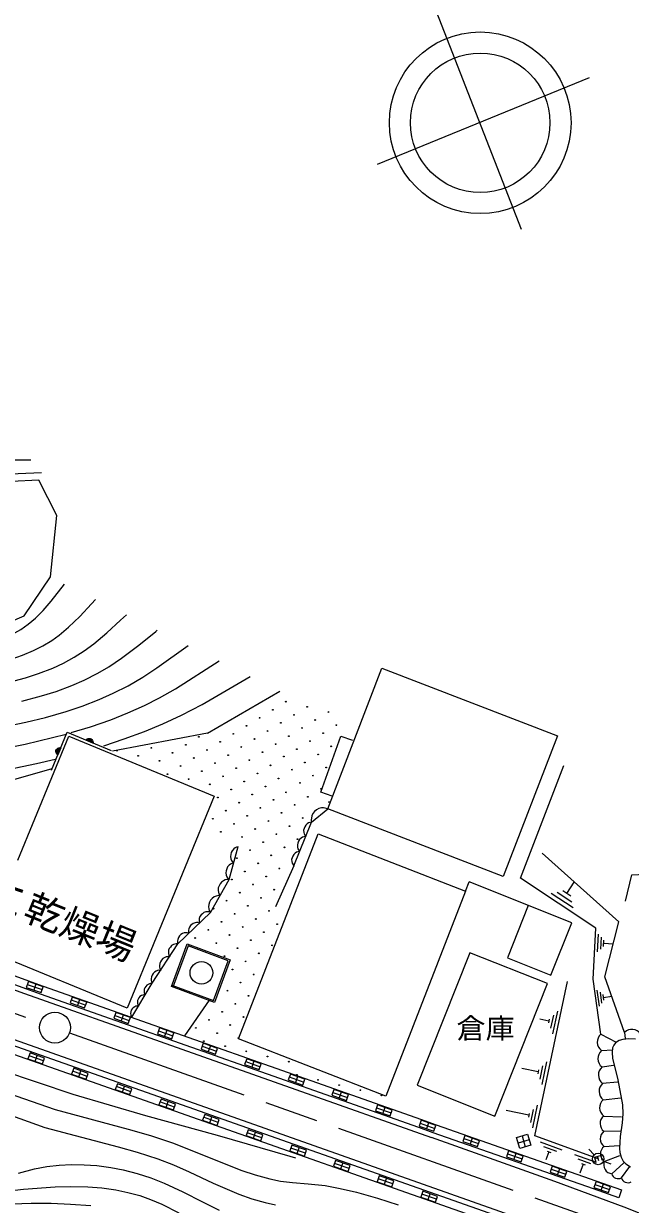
# Model space of a CAD drawing. Units: millimetres, scale not verified. Extents: x 40000 to 680000, y 20000 to 380000.
# Drawn here: x 172684 to 212019, y 264416 to 340932 of the extents above; entities that cross this region are included whole.
import ezdxf
from ezdxf.enums import TextEntityAlignment as Align

# ---------------------------------------------------------------- set-up
doc = ezdxf.new("R2010")
doc.units = ezdxf.units.MM
doc.header["$LTSCALE"] = 1000
doc.linetypes.add('CHAIN', pattern=[18.5, 12, -1.5, 3.5, -1.5])
for name, color, linetype, lineweight in [('M-BGD', 7, 'Continuous', 25), ('M-BMK', 2, 'CHAIN', 13), ('M-BMK-SRVR', 3, 'Continuous', 25)]:
    doc.layers.add(name, color=color, linetype=linetype, lineweight=lineweight)
doc.styles.add('ＭＳ ゴシック', font='')
doc.styles.get('ＭＳ ゴシック').set_extended_font_data('MS Gothic')

msp = doc.modelspace()

# ---------------------------------------------------------------- linework, layer by layer
at = {"layer": 'M-BGD'}
for p, q in [((184602, 294950), (189286, 297675)), ((177144, 294477), (176868, 294593)), ((176926, 294602), (177110, 294524)), ((184602, 294950), (178457, 293794)), ((174788, 293756), (174864, 293941)), ((174911, 293976), (174797, 293698)), ((174813, 293659), (174950, 293992)), ((174989, 294009), (174829, 293620)), ((174853, 293599), (175020, 294006)), ((175052, 294004), (174877, 293579)), ((177171, 294335), (176748, 294514)), ((176769, 294538), (177174, 294366)), ((177176, 294398), (176790, 294562)), ((176829, 294578), (177160, 294437)), ((164998, 289915), (174535, 292668)), ((204898, 285546), (207715, 292859)), ((192689, 290859), (191943, 291129)), ((191354, 289183), (192396, 290052)), ((190199, 286359), (191354, 289183)), ((185999, 285475), (186603, 287600)), ((190199, 286359), (189021, 283693)), ((184791, 283336), (185999, 285475)), ((201327, 284722), (201564, 285328)), ((207264, 284648), (208229, 284011)), ((208152, 284388), (207641, 284725)), ((207896, 284557), (208383, 285294)), ((208306, 283634), (206887, 284571)), ((182681, 281291), (184791, 283336)), ((209895, 280780), (209960, 281928)), ((210133, 281734), (210089, 280953)), ((179393, 277130), (169959, 281008)), ((181025, 278742), (182681, 281291)), ((210283, 281126), (210306, 281540)), ((210295, 281333), (210892, 281299)), ((172926, 278661), (173878, 278331)), ((173468, 278685), (173337, 278307)), ((179691, 276542), (181025, 278742)), ((205814, 268860), (207952, 278867)), ((172741, 278076), (199124, 268741)), ((210012, 277264), (209865, 278303)), ((210055, 278160), (210155, 277454)), ((210298, 277644), (210245, 278018)), ((210271, 277831), (210812, 277908)), ((175765, 277665), (176708, 277332)), ((176303, 277687), (176170, 277310)), ((183136, 275339), (184725, 277648)), ((178594, 276666), (179537, 276333)), ((179132, 276688), (178999, 276311)), ((206738, 276295), (206151, 276420)), ((206764, 276417), (206712, 276173)), ((207025, 276681), (206842, 275826)), ((207286, 276945), (206973, 275478)), ((212787, 260702), (170367, 275688)), ((181423, 275667), (182366, 275334)), ((181961, 275689), (181828, 275312)), ((211639, 275560), (211672, 275160)), ((210106, 275441), (211107, 274932)), ((173979, 273708), (173036, 274040)), ((173441, 273685), (173574, 274063)), ((184252, 274668), (185195, 274335)), ((184790, 274690), (184657, 274313)), ((210143, 274381), (210853, 274425)), ((187081, 273669), (188024, 273337)), ((187619, 273692), (187486, 273314)), ((206035, 273005), (204985, 273229)), ((206322, 273391), (206139, 272536)), ((206583, 273655), (206270, 272188)), ((210180, 273320), (210932, 273436)), ((176809, 272712), (175866, 273044)), ((176271, 272690), (176404, 273067)), ((189909, 272671), (190852, 272338)), ((190448, 272693), (190314, 272316)), ((206061, 273127), (206009, 272883)), ((179639, 271717), (178696, 272049)), ((179101, 271694), (179234, 272071)), ((192738, 271672), (193681, 271339)), ((193276, 271694), (193143, 271317)), ((210218, 272260), (211179, 272356)), ((182469, 270721), (181526, 271053)), ((181931, 270698), (182064, 271076)), ((210255, 271199), (211392, 271313)), ((195567, 270673), (196510, 270340)), ((196105, 270695), (195972, 270318)), ((205433, 270188), (203960, 270502)), ((205459, 270310), (205407, 270065)), ((205720, 270574), (205538, 269718)), ((205981, 270837), (205668, 269370)), ((210292, 270139), (211448, 270083)), ((185299, 269726), (184356, 270057)), ((184761, 269703), (184894, 270080)), ((198397, 269674), (199337, 269343)), ((198933, 269697), (198800, 269320)), ((188129, 268730), (187186, 269062)), ((187591, 268707), (187724, 269085)), ((201224, 268682), (202168, 268351)), ((201762, 268705), (201630, 268328)), ((205461, 268604), (204742, 268392)), ((204996, 268857), (205207, 268138)), ((209927, 267361), (205814, 268860)), ((210304, 269155), (211387, 269188)), ((190959, 267734), (190016, 268066)), ((190421, 267712), (190554, 268089)), ((206172, 268463), (207581, 267950)), ((206397, 268168), (207219, 267869)), ((206740, 267831), (206543, 267292)), ((206622, 267873), (206857, 267788)), ((209667, 267632), (209321, 267992)), ((210316, 268171), (211288, 268224)), ((193789, 266739), (192846, 267071)), ((193251, 266716), (193384, 267093)), ((204055, 267690), (204999, 267359)), ((204593, 267713), (204461, 267336)), ((208392, 267654), (209802, 267141)), ((208617, 267359), (209440, 267060)), ((208843, 267065), (209077, 266979)), ((209885, 267505), (209957, 267260)), ((210277, 267226), (210743, 267045)), ((210328, 267187), (211337, 267580)), ((210810, 266405), (211592, 267114)), ((206887, 266698), (207830, 266367)), ((207425, 266721), (207292, 266344)), ((208960, 267022), (208751, 266447)), ((211437, 266143), (211990, 266878)), ((196619, 265743), (195675, 266075)), ((196081, 265720), (196214, 266098)), ((209724, 265704), (210672, 265373)), ((210264, 265727), (210132, 265350)), ((199449, 264748), (198505, 265079)), ((198911, 264725), (199044, 265102)), ((211442, 265368), (211260, 264850))]:
    msp.add_line(p, q, dxfattribs=at)
for points in [[(123037, 328792), (125816, 324609), (129194, 321297), (131487, 319909), (134734, 317328), (138713, 314590), (143116, 313050), (148385, 311908), (152562, 311478), (157623, 311694), (162895, 311497), (168299, 311612), (173842, 311840)], [(172097, 312664), (173148, 312669)], [(168593, 300788), (172722, 302548), (174418, 305072), (174844, 309056), (173674, 311342), (168271, 311077)], [(158754, 299353), (163612, 299794), (165661, 299959), (167859, 300193), (168783, 300342), (169784, 300560), (170557, 300782), (171300, 301055), (171920, 301341), (172509, 301676), (172986, 302005), (173465, 302405), (173953, 302892), (174476, 303498), (175335, 304616)], [(112859, 303290), (114111, 301713), (114759, 300965), (116067, 299477), (116771, 298761), (118201, 297396), (118955, 296749), (120503, 295500), (121297, 294901), (122951, 293776), (123787, 293244), (128130, 290792), (129008, 290314), (130785, 289462), (131687, 289069), (133516, 288281), (134434, 287942), (136353, 287259), (137277, 286905), (139146, 286269), (170305, 275319), (214678, 259708)], [(161402, 297858), (163244, 298215), (165614, 298620), (167776, 298917), (169915, 299265), (170906, 299481), (171868, 299747), (172614, 300003), (173333, 300306), (173939, 300613), (174519, 300964), (175000, 301308), (175603, 301814), (176319, 302512), (177079, 303329), (177340, 303618)], [(214467, 259199), (170123, 274800), (138964, 285749), (137083, 286391), (136157, 286744), (134227, 287379), (133304, 287720), (128749, 289829), (127868, 290309), (126073, 291213), (125198, 291696), (123494, 292779), (122655, 293312), (120967, 294460), (120171, 295062), (118598, 296331), (117840, 296982), (116380, 298374), (115672, 299095), (114343, 300604), (113694, 301354), (112421, 302958)], [(171741, 298250), (172806, 298535), (173655, 298809), (174571, 299166), (175281, 299497), (175967, 299872), (176605, 300279), (177240, 300749), (178083, 301454), (178976, 302273), (179345, 302621)], [(172577, 297026), (173837, 297360), (174786, 297659), (175806, 298037), (176619, 298390), (177497, 298834), (178208, 299251), (179032, 299802), (180150, 300647), (181246, 301537), (181350, 301623)], [(170944, 295273), (172827, 295665), (174097, 295977), (175443, 296362), (176481, 296708), (177590, 297136), (178494, 297537), (179464, 298029), (180407, 298580), (181327, 299178), (183355, 300626)], [(175774, 294984), (177017, 295362), (178333, 295820), (179441, 296260), (180527, 296749), (181499, 297243), (182540, 297832), (185360, 299628)], [(177887, 294136), (179214, 294577), (180521, 295065), (181715, 295563), (182923, 296125), (184250, 296816), (185556, 297555), (187365, 298630)], [(170502, 293780), (172783, 294239), (175448, 294892)], [(172309, 286726), (175607, 294750), (185041, 290872), (179393, 277130)], [(174487, 292550), (175498, 295011), (178365, 293832)], [(191943, 291129), (193258, 294762), (194004, 294492)], [(162793, 291088), (163239, 291128), (164293, 291274), (169077, 292095), (171260, 292503), (173531, 292980), (174737, 293263)], [(139847, 290076), (164227, 281148), (172741, 278076)], [(211260, 264850), (209625, 265421), (199237, 269060), (198297, 269391), (173780, 278047), (172827, 278377), (139936, 290403)], [(192391, 290047), (192243, 290099), (192128, 290110), (191994, 290103), (191817, 290061), (191676, 289978), (191551, 289875), (191444, 289750), (191371, 289584), (191340, 289453), (191330, 289339), (191354, 289183)], [(144818, 289204), (173008, 278897), (173960, 278567), (198480, 269910), (199420, 269578), (211442, 265368)], [(191354, 289182), (191238, 289165), (191160, 289132), (191074, 289081), (190973, 288992), (190909, 288889), (190864, 288778), (190837, 288659), (190847, 288525), (190872, 288428), (190905, 288350), (190975, 288257)], [(190975, 288257), (190854, 288238), (190772, 288204), (190682, 288150), (190576, 288057), (190509, 287948), (190461, 287832), (190433, 287707), (190443, 287567), (190470, 287465), (190504, 287383), (190577, 287285)], [(186600, 287591), (186476, 287558), (186395, 287513), (186307, 287446), (186208, 287337), (186150, 287216), (186114, 287089), (186099, 286956), (186127, 286811), (186166, 286709), (186212, 286627), (186299, 286533)], [(190577, 287285), (190462, 287267), (190384, 287234), (190298, 287183), (190197, 287095), (190133, 286991), (190088, 286880), (190061, 286762), (190071, 286628), (190096, 286531), (190129, 286453), (190199, 286359)], [(211639, 275560), (210367, 279153), (211260, 282731), (206289, 287185)], [(186299, 286533), (186176, 286500), (186094, 286455), (186006, 286388), (185907, 286279), (185850, 286158), (185814, 286031), (185799, 285898), (185826, 285753), (185865, 285650), (185911, 285569), (185999, 285475)], [(185995, 285469), (185855, 285466), (185757, 285438), (185647, 285390), (185514, 285300), (185422, 285187), (185352, 285061), (185302, 284924), (185294, 284763), (185309, 284644), (185336, 284546), (185406, 284424)], [(210106, 275441), (209599, 279002), (209787, 282318), (204898, 285546)], [(211711, 284060), (212118, 285768), (214321, 285875), (216911, 281626), (224661, 273122)], [(206869, 279266), (208228, 282657), (201564, 285328)], [(185406, 284424), (185260, 284420), (185158, 284392), (185043, 284342), (184904, 284248), (184809, 284130), (184735, 283999), (184683, 283856), (184675, 283689), (184691, 283565), (184719, 283462), (184791, 283336)], [(184800, 283344), (184687, 283374), (184602, 283376), (184503, 283363), (184375, 283323), (184275, 283253), (184189, 283170), (184117, 283072), (184072, 282945), (184057, 282847), (184055, 282762), (184082, 282648)], [(205403, 283789), (204044, 280398), (206869, 279266)], [(184082, 282648), (183975, 282677), (183894, 282678), (183800, 282666), (183678, 282628), (183583, 282562), (183501, 282483), (183433, 282390), (183391, 282269), (183376, 282176), (183374, 282095), (183400, 281987)], [(183400, 281987), (183287, 282017), (183202, 282019), (183103, 282006), (182975, 281966), (182875, 281896), (182789, 281813), (182716, 281715), (182672, 281588), (182656, 281490), (182655, 281405), (182681, 281291)], [(182687, 281300), (182571, 281304), (182488, 281287), (182394, 281252), (182278, 281184), (182196, 281094), (182130, 280994), (182082, 280882), (182067, 280749), (182073, 280649), (182091, 280566), (182142, 280461)], [(182298, 278630), (185003, 277628), (185955, 280201), (183344, 281168), (182357, 278502)], [(182142, 280461), (182020, 280466), (181933, 280447), (181834, 280411), (181713, 280340), (181626, 280246), (181558, 280140), (181507, 280023), (181491, 279883), (181498, 279778), (181516, 279691), (181570, 279581)], [(181570, 279581), (181454, 279585), (181371, 279568), (181277, 279533), (181161, 279465), (181079, 279375), (181013, 279275), (180965, 279163), (180950, 279030), (180957, 278930), (180974, 278847), (181025, 278742)], [(181013, 278723), (180914, 278723), (180844, 278706), (180765, 278674), (180669, 278614), (180601, 278535), (180548, 278448), (180510, 278352), (180501, 278238), (180509, 278154), (180526, 278084), (180573, 277996)], [(180573, 277996), (180473, 277996), (180403, 277979), (180324, 277948), (180228, 277887), (180161, 277808), (180108, 277721), (180069, 277625), (180060, 277512), (180068, 277427), (180085, 277357), (180132, 277269)], [(180132, 277269), (180033, 277270), (179963, 277253), (179884, 277221), (179787, 277160), (179720, 277082), (179667, 276995), (179628, 276898), (179619, 276785), (179627, 276700), (179645, 276630), (179691, 276542)], [(212341, 275115), (211915, 275133), (211536, 275098), (211293, 275030), (211056, 274890), (210937, 274738), (210866, 274550), (210837, 274248), (210868, 273893), (211206, 272479), (211517, 270868), (211524, 270294), (211477, 269698), (211361, 268810), (211308, 268031), (211331, 267774), (211414, 267467), (211554, 267225), (211734, 267043), (212035, 266840)], [(154800, 274043), (159543, 272871), (161204, 272503), (162874, 272184), (167700, 271502), (168519, 271316), (169476, 271038), (174070, 269407), (178805, 268153), (180056, 267798), (181389, 267362), (182392, 266972), (183411, 266520), (184977, 265793), (186644, 265080), (187489, 264779), (188346, 264536), (189023, 264394)], [(168840, 273797), (169999, 273496), (171244, 273119), (175874, 271555), (180579, 270182), (185234, 268900), (189944, 267548), (190315, 267440)], [(170167, 272131), (174735, 270563), (179459, 269283), (180902, 268871), (182333, 268405), (186839, 266610), (187692, 266325), (188651, 266065), (189332, 265927), (190120, 265824), (191135, 265755), (192224, 265630), (193204, 265455), (194272, 265208), (195620, 264827), (196960, 264394)], [(225114, 258840), (220608, 260597), (216108, 262443), (211616, 264228), (207116, 265899), (202587, 267525), (199124, 268741)], [(210200, 267285), (210115, 267573), (209683, 267446), (209768, 267158)], [(172361, 266435), (173395, 266720), (174186, 266867), (174987, 266959), (175796, 267000), (176610, 266989), (177425, 266929), (178339, 266806), (179146, 266648), (180043, 266417), (180924, 266134), (181801, 265793), (183008, 265237), (184280, 264591), (185363, 264046)], [(170612, 265169), (172688, 265393), (174727, 265556), (175740, 265582), (176853, 265554), (177759, 265481), (178655, 265355), (179440, 265194), (180212, 264984), (180915, 264738), (181654, 264420), (182739, 263871)], [(170598, 264347), (171971, 264457), (173169, 264497), (174472, 264485), (175723, 264440), (177032, 264338)]]:
    msp.add_lwpolyline(points, dxfattribs=at)
for points in [[(192396, 290052), (195907, 299167), (207292, 294782), (203781, 285667)], [(176718, 294494), (176759, 294542), (176807, 294576), (176872, 294603), (176930, 294611), (176993, 294606), (177067, 294575), (177114, 294533), (177148, 294486), (177175, 294420), (177183, 294362), (177178, 294299)], [(174897, 293549), (174849, 293590), (174815, 293637), (174787, 293702), (174779, 293760), (174783, 293823), (174813, 293897), (174855, 293945), (174901, 293980), (174967, 294007), (175024, 294016), (175087, 294011)], [(186623, 275143), (191783, 288429), (201327, 284722), (196166, 271435)], [(185062, 277500), (182263, 278536), (183285, 281296), (186084, 280260)], [(203231, 270127), (206648, 278724), (201608, 280727), (198190, 272131)], [(172861, 278472), (173813, 278142), (173944, 278520), (172992, 278850)], [(175699, 277476), (176642, 277143), (176775, 277520), (175832, 277853)], [(178527, 276477), (179470, 276144), (179604, 276521), (178661, 276854)], [(181356, 275478), (182299, 275145), (182432, 275523), (181489, 275856)], [(184185, 274480), (185128, 274147), (185261, 274524), (184318, 274857)], [(174045, 273897), (173102, 274229), (172969, 273851), (173913, 273519)], [(176875, 272901), (175932, 273233), (175799, 272856), (176743, 272524)], [(187014, 273481), (187957, 273148), (188090, 273525), (187147, 273858)], [(189843, 272482), (190786, 272149), (190919, 272526), (189976, 272859)], [(179705, 271905), (178762, 272237), (178629, 271860), (179573, 271528)], [(192672, 271483), (193615, 271150), (193748, 271528), (192805, 271860)], [(182535, 270910), (181592, 271242), (181459, 270864), (182403, 270533)], [(185365, 269914), (184422, 270246), (184289, 269869), (185233, 269537)], [(195501, 270484), (196444, 270152), (196577, 270529), (195634, 270862)], [(198331, 269485), (199270, 269154), (199403, 269531), (198464, 269863)], [(188195, 268919), (187252, 269251), (187119, 268873), (188063, 268541)], [(201158, 268493), (202102, 268162), (202234, 268540), (201290, 268870)], [(204636, 268752), (205355, 268963), (205567, 268244), (204847, 268032)], [(191025, 267923), (190082, 268255), (189949, 267878), (190892, 267546)], [(203989, 267501), (204933, 267170), (205065, 267548), (204121, 267879)], [(193855, 266927), (192912, 267259), (192779, 266882), (193722, 266550)], [(206821, 266509), (207764, 266179), (207897, 266556), (206953, 266887)], [(196685, 265932), (195742, 266264), (195609, 265886), (196552, 265554)], [(209658, 265515), (210606, 265184), (210738, 265562), (209790, 265893)], [(199515, 264936), (198572, 265268), (198439, 264891), (199382, 264559)]]:
    msp.add_lwpolyline(points, close=True, dxfattribs=at)
for centre, radius in [((189690, 296990), 25), ((188837, 296468), 25), ((190211, 296136), 25), ((191065, 296657), 25), ((192439, 296325), 25), ((187130, 295426), 25), ((187983, 295947), 25), ((189358, 295615), 25), ((191586, 295804), 25), ((192960, 295471), 25), ((184048, 294716), 25), ((186276, 294905), 25), ((187651, 294573), 25), ((188504, 295094), 25), ((189879, 294762), 25), ((190732, 295283), 25), ((192107, 294950), 25), ((178738, 293818), 25), ((180966, 294006), 25), ((183195, 294195), 25), ((184569, 293863), 25), ((185423, 294384), 25), ((186797, 294052), 25), ((189025, 294240), 25), ((190400, 293908), 25), ((191253, 294429), 25), ((192628, 294097), 25), ((180113, 293485), 25), ((181488, 293153), 25), ((182341, 293674), 25), ((183716, 293342), 25), ((185944, 293530), 25), ((187318, 293198), 25), ((188172, 293719), 25), ((189559, 293436), 25), ((190921, 293055), 25), ((191775, 293576), 25), ((182009, 292299), 25), ((182862, 292821), 25), ((184237, 292488), 25), ((185090, 293009), 25), ((186465, 292677), 25), ((187840, 292345), 25), ((188693, 292866), 25), ((190080, 292583), 25), ((192296, 292722), 25), ((183383, 291967), 25), ((184758, 291635), 25), ((185611, 292156), 25), ((186986, 291824), 25), ((189214, 292012), 25), ((190601, 291729), 25), ((191442, 292201), 25), ((185279, 290781), 25), ((186133, 291302), 25), ((187507, 290970), 25), ((188361, 291491), 25), ((189692, 291114), 25), ((191110, 290826), 25), ((191963, 291348), 25), ((186654, 290449), 25), ((188028, 290117), 25), ((188882, 290638), 25), ((190256, 290305), 25), ((192484, 290494), 25), ((184947, 289407), 25), ((185800, 289928), 25), ((187175, 289595), 25), ((188549, 289263), 25), ((189403, 289784), 25), ((190778, 289452), 25), ((185468, 288553), 25), ((186321, 289074), 25), ((187696, 288742), 25), ((189924, 288931), 25), ((186842, 288221), 25), ((188217, 287888), 25), ((189071, 288410), 25), ((190445, 288077), 25), ((187364, 287367), 25), ((188738, 287035), 25), ((189592, 287556), 25), ((186510, 286846), 25), ((187885, 286514), 25), ((189259, 286182), 25), ((186178, 285472), 25), ((187031, 285993), 25), ((188406, 285660), 25), ((186699, 284618), 25), ((187552, 285139), 25), ((188927, 284807), 25), ((185845, 284097), 25), ((188074, 284286), 25), ((184992, 283576), 25), ((186367, 283244), 25), ((187220, 283765), 25), ((188595, 283432), 25), ((185513, 282722), 25), ((186888, 282390), 25), ((187741, 282911), 25), ((189116, 282579), 25), ((183806, 281680), 25), ((184660, 282201), 25), ((186034, 281869), 25), ((188262, 282058), 25), ((185181, 281348), 25), ((186555, 281015), 25), ((187409, 281537), 25), ((188783, 281204), 25), ((184213, 279420), 736), ((185702, 280494), 25), ((187076, 280162), 25), ((187930, 280683), 25), ((186223, 279641), 25), ((187598, 279308), 25), ((186744, 278787), 25), ((185891, 278266), 25), ((187265, 277934), 25), ((186412, 277413), 25), ((184705, 276370), 25), ((185558, 276892), 25), ((186933, 276559), 25), ((183851, 275849), 25), ((185226, 275517), 25), ((186079, 276038), 25), ((184372, 274996), 25), ((186601, 275185), 25), ((185747, 274664), 25), ((187122, 274331), 25), ((188496, 273999), 25), ((189871, 273666), 25), ((190392, 272813), 25), ((191767, 272481), 25), ((193141, 272148), 25), ((194516, 271816), 25), ((195890, 271484), 25), ((209927, 267361), 375)]:
    msp.add_circle(centre, radius, dxfattribs=at)
for centre, radius, start, end in [((212116, 275088), 671, 33.0257, 135.28589), ((210562, 274926), 688, 131.55164, 232.47966), ((210599, 273866), 688, 131.55164, 232.47966), ((210637, 272805), 688, 131.55164, 232.47966), ((210674, 271745), 688, 131.55164, 232.47966), ((210711, 270685), 688, 131.55164, 232.47966), ((210667, 269652), 615, 127.57135, 233.83153), ((210679, 268668), 615, 127.57135, 233.83153), ((210691, 267684), 615, 127.57135, 233.83153), ((210863, 266977), 574, 158.50659, 264.76677), ((211222, 266509), 425, 194.10942, 300.36961), ((211848, 266246), 425, 194.10942, 300.36961)]:
    msp.add_arc(centre, radius, start, end, dxfattribs=at)
at = {"layer": 'M-BMK'}
for p, q in [((156779, 282228), (173769, 276202)), ((175657, 275532), (210283, 263251))]:
    msp.add_line(p, q, dxfattribs=at)
at = {"layer": 'M-BMK-SRVR'}
msp.add_line((195624, 331824), (209360, 337449), dxfattribs=at)
msp.add_lwpolyline([(204954, 327590), (197539, 346597), (197685, 343308), (200542, 342535)], dxfattribs=at)
for centre, radius in [((202284, 334507), 5885), ((202284, 334507), 4520), ((174715, 275873), 1000)]:
    msp.add_circle(centre, radius, dxfattribs=at)

# ---------------------------------------------------------------- texts
at = {"layer": 'M-BGD', "style": 'ＭＳ ゴシック'}
msp.add_text('たばこ乾燥場', height=1833, rotation=338, dxfattribs=at).set_placement((165388, 285245), align=Align.BOTTOM_LEFT)
at = {"layer": 'M-BGD', "style": 'ＭＳ ゴシック', "width": 1.05}
msp.add_text('倉庫', height=1320, dxfattribs=at).set_placement((200740, 274767), align=Align.BOTTOM_LEFT)

doc.saveas('drawing.dxf')
